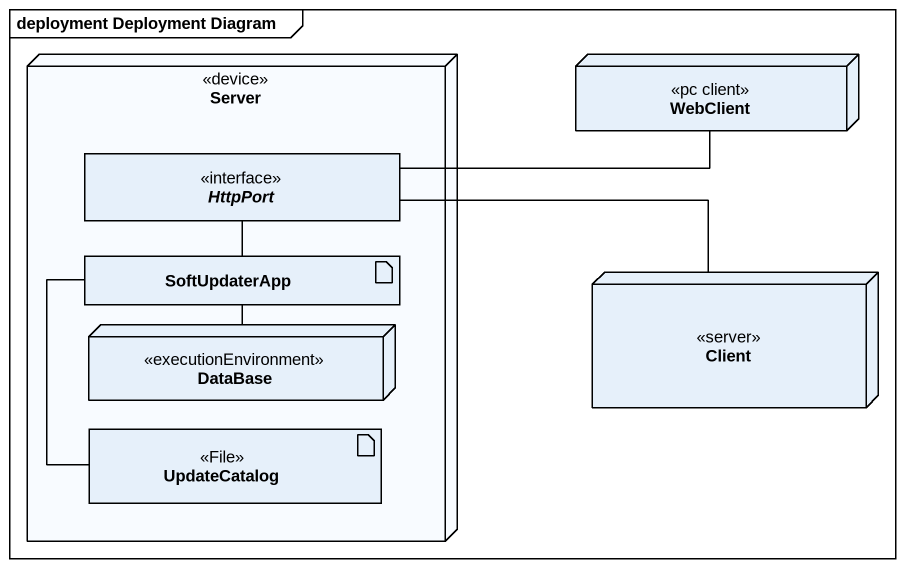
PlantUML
@startuml
mainframe deployment Deployment Diagram
allowmixing
hide circle
hide empty members
node Server <<device>> {
  interface HttpPort
  artifact SoftUpdaterApp
  node "DataBase" as DataBase_ <<executionEnvironment>>
  artifact UpdateCatalog <<File>>
}
node WebClient <<pc client>>
node Client <<server>>
WebClient -left- HttpPort
HttpPort -- SoftUpdaterApp
SoftUpdaterApp -- DataBase_
SoftUpdaterApp -- UpdateCatalog
Client -left- HttpPort
@enduml
